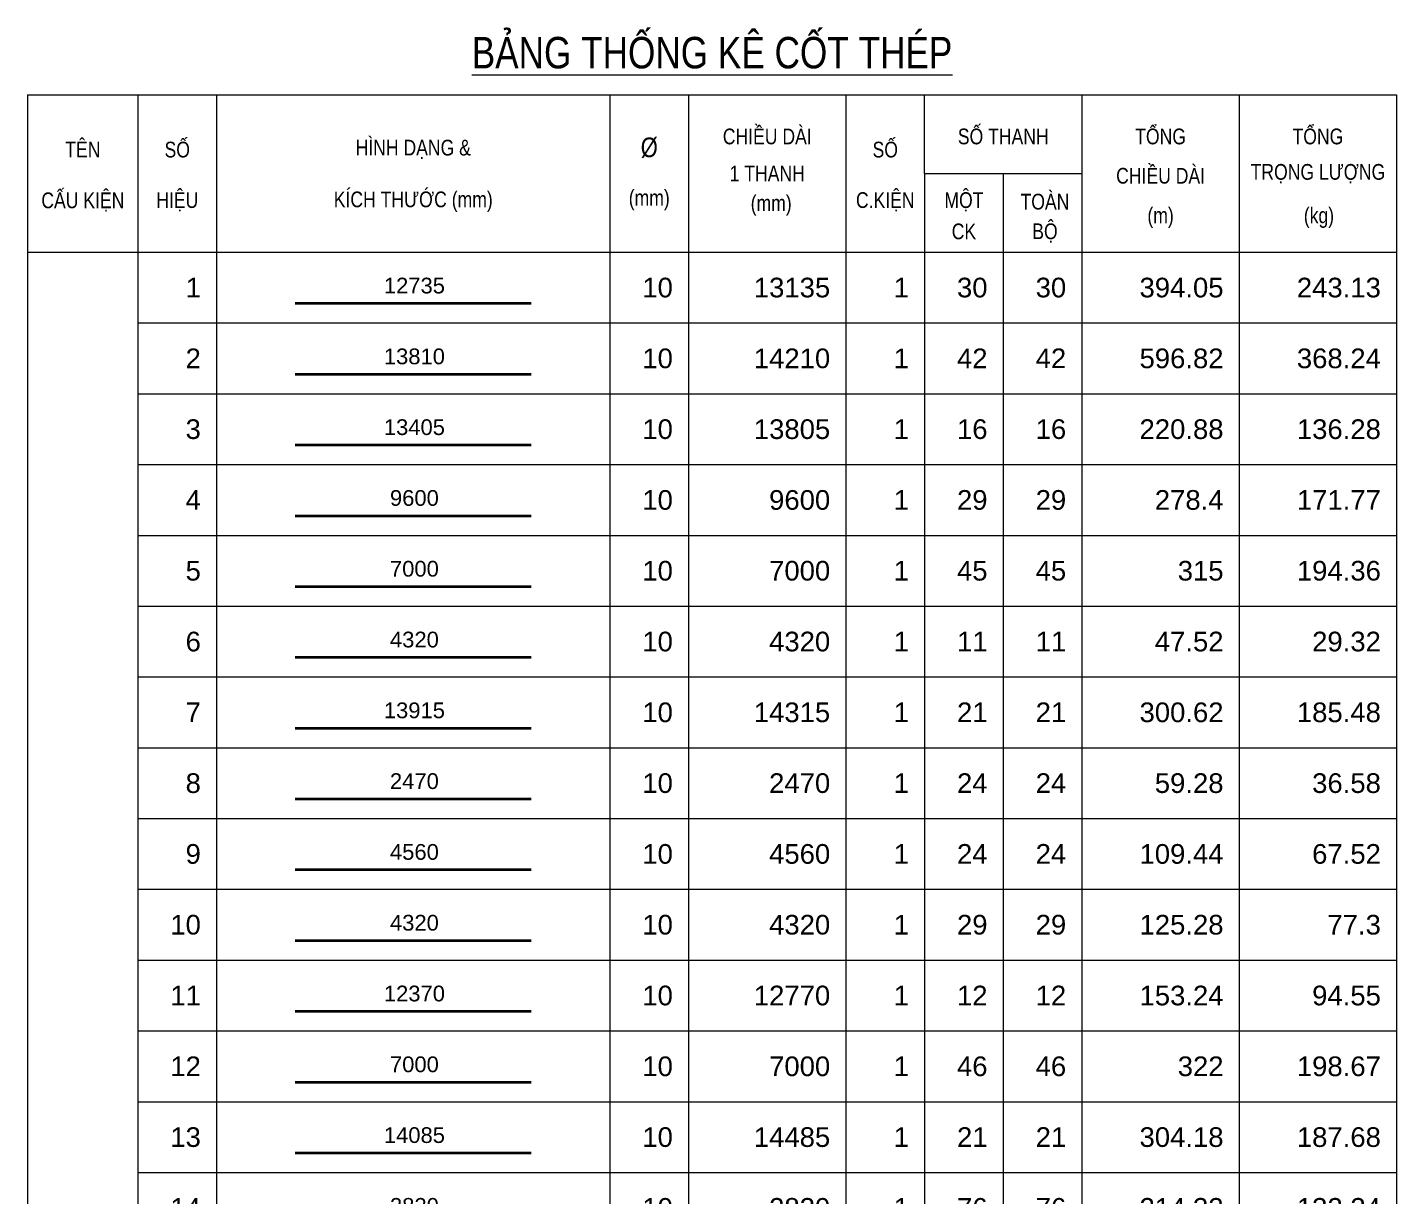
# Model space of a CAD drawing. Header units: millimetres. Extents: x -179076 to 505271, y -26127 to 124331.
# Drawn here: x -33775 to -16370, y 109479 to 124331 of the extents above; entities that cross this region are included whole.
import ezdxf
from ezdxf.enums import TextEntityAlignment as Align

# ---------------------------------------------------------------- set-up
doc = ezdxf.new("R2010")
doc.units = ezdxf.units.MM
for name, color, linetype, lineweight in [('NDC_S_REBAR', 4, 'Continuous', 35), ('NDC_S_VN TEXT', 7, 'Continuous', 20), ('NDC_Table', 3, 'Continuous', 20)]:
    doc.layers.add(name, color=color, linetype=linetype, lineweight=lineweight)
doc.styles.add('ARIAL', font='arial.ttf', dxfattribs={"width": 0.8})

# ---------------------------------------------------------------- blocks, each defined once
blk = doc.blocks.new('Tieude')
at = {"layer": 'NDC_Table'}
for p, q in [((0, 2000), (0, 0)), ((0, 2000), (17405, 2000)), ((1405, 2000), (1405, 0)), ((2405, 2000), (2405, 0)), ((7405, 2000), (7405, 0)), ((8405, 2000), (8405, 0)), ((10405, 2000), (10405, 0)), ((11405, 1000), (11405, 2000)), ((13405, 2000), (13405, 0)), ((15405, 2000), (15405, 0)), ((17405, 2000), (17405, 0)), ((11405, 1000), (13405, 1000)), ((11405, 1000), (11405, 0)), ((12405, 1000), (12405, 0)), ((0, 0), (17405, 0))]:
    blk.add_line(p, q, dxfattribs=at)
at = {"layer": 'NDC_S_VN TEXT', "style": 'ARIAL', "width": 0.8}
for s, height, p in [('%%UBẢNG THỐNG KÊ CỐT THÉP', 400, (8703, 2594)), ('CHIỀU DÀI', 200, (9405, 1500)), ('SỐ THANH', 200, (12405, 1500)), ('TỔNG', 200, (14405, 1500)), ('TỔNG', 200, (16405, 1500)), ('TÊN', 200, (705, 1333)), ('SỐ', 200, (1905, 1333)), ('HÌNH DẠNG &', 200, (4905, 1333)), ('%%C', 250, (7905, 1333)), ('SỐ', 200, (10905, 1333)), ('1 THANH', 200, (9405, 1000)), ('CHIỀU DÀI', 200, (14405, 1000)), ('TRỌNG LƯỢNG', 200, (16405, 1000)), ('CẤU KIỆN', 200, (705, 667)), ('HIỆU', 200, (1905, 667)), ('KÍCH THƯỚC (mm)', 200, (4905, 667)), ('(mm)', 200, (7905, 667)), ('(mm)', 200, (9455, 599)), ('C.KIỆN', 200, (10905, 667)), ('MỘT', 200, (11905, 667)), ('TOÀN', 200, (12935, 667)), ('(m)', 200, (14405, 443)), ('(kg)', 200, (16418, 443)), ('CK', 200, (11905, 264)), ('BỘ', 200, (12935, 271))]:
    blk.add_text(s, height=height, dxfattribs=at).set_placement(p, align=Align.MIDDLE)
blk = doc.blocks.new('dang01')
at = {"layer": 'NDC_S_REBAR'}
blk.add_line((3405, -650), (6405, -650), dxfattribs=at)
at = {"layer": 'NDC_Table'}
for p, q in [((0, 0), (0, -900)), ((1405, 0), (1405, -900)), ((2405, 0), (2405, -900)), ((7405, 0), (7405, -900)), ((8405, 0), (8405, -900)), ((10405, 0), (10405, -900)), ((11405, 0), (11405, -900)), ((12405, 0), (12405, -900)), ((13405, 0), (13405, -900)), ((15405, 0), (15405, -900)), ((17405, 0), (17405, -900)), ((1405, -900), (17405, -900))]:
    blk.add_line(p, q, dxfattribs=at)
at = {"layer": 'NDC_S_VN TEXT', "style": 'ARIAL'}
for p in [(2205, -450), (8205, -450), (10205, -450), (11205, -450), (12205, -450), (13205, -450), (15205, -450), (17205, -450)]:
    blk.add_attdef('D03', text='', height=250, dxfattribs=at).set_placement(p, align=Align.MIDDLE_RIGHT)
blk.add_attdef('00000000', text='', height=200, dxfattribs=at).set_placement((4920, -425), align=Align.MIDDLE_CENTER)

msp = doc.modelspace()

# ---------------------------------------------------------------- block references
at = {"layer": 'NDC_Table'}
msp.add_blockref('Tieude', (-33774.8, 121473.4), dxfattribs=at)
ref = msp.add_blockref('dang01', (-33774.8, 121473.4), dxfattribs=at)
ref.add_attrib('D03', '1', dxfattribs={"layer": 'NDC_S_VN TEXT', "height": 250, "style": 'ARIAL'}).set_placement((-31569.5, 121023.4), align=Align.MIDDLE_RIGHT)
ref.add_attrib('00000000', '12735', dxfattribs={"layer": 'NDC_S_VN TEXT', "height": 200, "style": 'ARIAL'}).set_placement((-28855.2, 121048.7), align=Align.MIDDLE_CENTER)
ref.add_attrib('D03', '10', dxfattribs={"layer": 'NDC_S_VN TEXT', "height": 250, "style": 'ARIAL'}).set_placement((-25569.5, 121023.4), align=Align.MIDDLE_RIGHT)
ref.add_attrib('D03', '13135', dxfattribs={"layer": 'NDC_S_VN TEXT', "height": 250, "style": 'ARIAL'}).set_placement((-23569.5, 121023.4), align=Align.MIDDLE_RIGHT)
ref.add_attrib('D03', '1', dxfattribs={"layer": 'NDC_S_VN TEXT', "height": 250, "style": 'ARIAL'}).set_placement((-22569.5, 121023.4), align=Align.MIDDLE_RIGHT)
ref.add_attrib('D03', '30', dxfattribs={"layer": 'NDC_S_VN TEXT', "height": 250, "style": 'ARIAL'}).set_placement((-21569.5, 121023.4), align=Align.MIDDLE_RIGHT)
ref.add_attrib('D03', '30', dxfattribs={"layer": 'NDC_S_VN TEXT', "height": 250, "style": 'ARIAL'}).set_placement((-20569.5, 121023.7), align=Align.MIDDLE_RIGHT)
ref.add_attrib('D03', '394.05', dxfattribs={"layer": 'NDC_S_VN TEXT', "height": 250, "style": 'ARIAL'}).set_placement((-18569.5, 121023.4), align=Align.MIDDLE_RIGHT)
ref.add_attrib('D03', '243.13', dxfattribs={"layer": 'NDC_S_VN TEXT', "height": 250, "style": 'ARIAL'}).set_placement((-16569.5, 121023.4), align=Align.MIDDLE_RIGHT)
ref = msp.add_blockref('dang01', (-33774.8, 120573.4), dxfattribs=at)
ref.add_attrib('D03', '2', dxfattribs={"layer": 'NDC_S_VN TEXT', "height": 250, "style": 'ARIAL'}).set_placement((-31569.5, 120123.4), align=Align.MIDDLE_RIGHT)
ref.add_attrib('00000000', '13810', dxfattribs={"layer": 'NDC_S_VN TEXT', "height": 200, "style": 'ARIAL'}).set_placement((-28855.2, 120148.7), align=Align.MIDDLE_CENTER)
ref.add_attrib('D03', '10', dxfattribs={"layer": 'NDC_S_VN TEXT', "height": 250, "style": 'ARIAL'}).set_placement((-25569.5, 120123.4), align=Align.MIDDLE_RIGHT)
ref.add_attrib('D03', '14210', dxfattribs={"layer": 'NDC_S_VN TEXT', "height": 250, "style": 'ARIAL'}).set_placement((-23569.5, 120123.4), align=Align.MIDDLE_RIGHT)
ref.add_attrib('D03', '1', dxfattribs={"layer": 'NDC_S_VN TEXT', "height": 250, "style": 'ARIAL'}).set_placement((-22569.5, 120123.4), align=Align.MIDDLE_RIGHT)
ref.add_attrib('D03', '42', dxfattribs={"layer": 'NDC_S_VN TEXT', "height": 250, "style": 'ARIAL'}).set_placement((-21569.5, 120123.4), align=Align.MIDDLE_RIGHT)
ref.add_attrib('D03', '42', dxfattribs={"layer": 'NDC_S_VN TEXT', "height": 250, "style": 'ARIAL'}).set_placement((-20569.5, 120123.7), align=Align.MIDDLE_RIGHT)
ref.add_attrib('D03', '596.82', dxfattribs={"layer": 'NDC_S_VN TEXT', "height": 250, "style": 'ARIAL'}).set_placement((-18569.5, 120123.4), align=Align.MIDDLE_RIGHT)
ref.add_attrib('D03', '368.24', dxfattribs={"layer": 'NDC_S_VN TEXT', "height": 250, "style": 'ARIAL'}).set_placement((-16569.5, 120123.4), align=Align.MIDDLE_RIGHT)
ref = msp.add_blockref('dang01', (-33774.8, 119673.4), dxfattribs=at)
ref.add_attrib('D03', '3', dxfattribs={"layer": 'NDC_S_VN TEXT', "height": 250, "style": 'ARIAL'}).set_placement((-31569.5, 119223.4), align=Align.MIDDLE_RIGHT)
ref.add_attrib('00000000', '13405', dxfattribs={"layer": 'NDC_S_VN TEXT', "height": 200, "style": 'ARIAL'}).set_placement((-28855.2, 119248.7), align=Align.MIDDLE_CENTER)
ref.add_attrib('D03', '10', dxfattribs={"layer": 'NDC_S_VN TEXT', "height": 250, "style": 'ARIAL'}).set_placement((-25569.5, 119223.4), align=Align.MIDDLE_RIGHT)
ref.add_attrib('D03', '13805', dxfattribs={"layer": 'NDC_S_VN TEXT', "height": 250, "style": 'ARIAL'}).set_placement((-23569.5, 119223.4), align=Align.MIDDLE_RIGHT)
ref.add_attrib('D03', '1', dxfattribs={"layer": 'NDC_S_VN TEXT', "height": 250, "style": 'ARIAL'}).set_placement((-22569.5, 119223.4), align=Align.MIDDLE_RIGHT)
ref.add_attrib('D03', '16', dxfattribs={"layer": 'NDC_S_VN TEXT', "height": 250, "style": 'ARIAL'}).set_placement((-21569.5, 119223.4), align=Align.MIDDLE_RIGHT)
ref.add_attrib('D03', '16', dxfattribs={"layer": 'NDC_S_VN TEXT', "height": 250, "style": 'ARIAL'}).set_placement((-20569.5, 119223.7), align=Align.MIDDLE_RIGHT)
ref.add_attrib('D03', '220.88', dxfattribs={"layer": 'NDC_S_VN TEXT', "height": 250, "style": 'ARIAL'}).set_placement((-18569.5, 119223.4), align=Align.MIDDLE_RIGHT)
ref.add_attrib('D03', '136.28', dxfattribs={"layer": 'NDC_S_VN TEXT', "height": 250, "style": 'ARIAL'}).set_placement((-16569.5, 119223.4), align=Align.MIDDLE_RIGHT)
ref = msp.add_blockref('dang01', (-33774.8, 118773.4), dxfattribs=at)
ref.add_attrib('D03', '4', dxfattribs={"layer": 'NDC_S_VN TEXT', "height": 250, "style": 'ARIAL'}).set_placement((-31569.5, 118323.4), align=Align.MIDDLE_RIGHT)
ref.add_attrib('00000000', '9600', dxfattribs={"layer": 'NDC_S_VN TEXT', "height": 200, "style": 'ARIAL'}).set_placement((-28855.2, 118348.7), align=Align.MIDDLE_CENTER)
ref.add_attrib('D03', '10', dxfattribs={"layer": 'NDC_S_VN TEXT', "height": 250, "style": 'ARIAL'}).set_placement((-25569.5, 118323.4), align=Align.MIDDLE_RIGHT)
ref.add_attrib('D03', '9600', dxfattribs={"layer": 'NDC_S_VN TEXT', "height": 250, "style": 'ARIAL'}).set_placement((-23569.5, 118323.4), align=Align.MIDDLE_RIGHT)
ref.add_attrib('D03', '1', dxfattribs={"layer": 'NDC_S_VN TEXT', "height": 250, "style": 'ARIAL'}).set_placement((-22569.5, 118323.4), align=Align.MIDDLE_RIGHT)
ref.add_attrib('D03', '29', dxfattribs={"layer": 'NDC_S_VN TEXT', "height": 250, "style": 'ARIAL'}).set_placement((-21569.5, 118323.4), align=Align.MIDDLE_RIGHT)
ref.add_attrib('D03', '29', dxfattribs={"layer": 'NDC_S_VN TEXT', "height": 250, "style": 'ARIAL'}).set_placement((-20569.5, 118323.7), align=Align.MIDDLE_RIGHT)
ref.add_attrib('D03', '278.4', dxfattribs={"layer": 'NDC_S_VN TEXT', "height": 250, "style": 'ARIAL'}).set_placement((-18569.5, 118323.4), align=Align.MIDDLE_RIGHT)
ref.add_attrib('D03', '171.77', dxfattribs={"layer": 'NDC_S_VN TEXT', "height": 250, "style": 'ARIAL'}).set_placement((-16569.5, 118323.4), align=Align.MIDDLE_RIGHT)
ref = msp.add_blockref('dang01', (-33774.8, 117873.4), dxfattribs=at)
ref.add_attrib('D03', '5', dxfattribs={"layer": 'NDC_S_VN TEXT', "height": 250, "style": 'ARIAL'}).set_placement((-31569.5, 117423.4), align=Align.MIDDLE_RIGHT)
ref.add_attrib('00000000', '7000', dxfattribs={"layer": 'NDC_S_VN TEXT', "height": 200, "style": 'ARIAL'}).set_placement((-28855.2, 117448.7), align=Align.MIDDLE_CENTER)
ref.add_attrib('D03', '10', dxfattribs={"layer": 'NDC_S_VN TEXT', "height": 250, "style": 'ARIAL'}).set_placement((-25569.5, 117423.4), align=Align.MIDDLE_RIGHT)
ref.add_attrib('D03', '7000', dxfattribs={"layer": 'NDC_S_VN TEXT', "height": 250, "style": 'ARIAL'}).set_placement((-23569.5, 117423.4), align=Align.MIDDLE_RIGHT)
ref.add_attrib('D03', '1', dxfattribs={"layer": 'NDC_S_VN TEXT', "height": 250, "style": 'ARIAL'}).set_placement((-22569.5, 117423.4), align=Align.MIDDLE_RIGHT)
ref.add_attrib('D03', '45', dxfattribs={"layer": 'NDC_S_VN TEXT', "height": 250, "style": 'ARIAL'}).set_placement((-21569.5, 117423.4), align=Align.MIDDLE_RIGHT)
ref.add_attrib('D03', '45', dxfattribs={"layer": 'NDC_S_VN TEXT', "height": 250, "style": 'ARIAL'}).set_placement((-20569.5, 117423.7), align=Align.MIDDLE_RIGHT)
ref.add_attrib('D03', '315', dxfattribs={"layer": 'NDC_S_VN TEXT', "height": 250, "style": 'ARIAL'}).set_placement((-18569.5, 117423.4), align=Align.MIDDLE_RIGHT)
ref.add_attrib('D03', '194.36', dxfattribs={"layer": 'NDC_S_VN TEXT', "height": 250, "style": 'ARIAL'}).set_placement((-16569.5, 117423.4), align=Align.MIDDLE_RIGHT)
ref = msp.add_blockref('dang01', (-33774.8, 116973.4), dxfattribs=at)
ref.add_attrib('D03', '6', dxfattribs={"layer": 'NDC_S_VN TEXT', "height": 250, "style": 'ARIAL'}).set_placement((-31569.5, 116523.4), align=Align.MIDDLE_RIGHT)
ref.add_attrib('00000000', '4320', dxfattribs={"layer": 'NDC_S_VN TEXT', "height": 200, "style": 'ARIAL'}).set_placement((-28855.2, 116548.7), align=Align.MIDDLE_CENTER)
ref.add_attrib('D03', '10', dxfattribs={"layer": 'NDC_S_VN TEXT', "height": 250, "style": 'ARIAL'}).set_placement((-25569.5, 116523.4), align=Align.MIDDLE_RIGHT)
ref.add_attrib('D03', '4320', dxfattribs={"layer": 'NDC_S_VN TEXT', "height": 250, "style": 'ARIAL'}).set_placement((-23569.5, 116523.4), align=Align.MIDDLE_RIGHT)
ref.add_attrib('D03', '1', dxfattribs={"layer": 'NDC_S_VN TEXT', "height": 250, "style": 'ARIAL'}).set_placement((-22569.5, 116523.4), align=Align.MIDDLE_RIGHT)
ref.add_attrib('D03', '11', dxfattribs={"layer": 'NDC_S_VN TEXT', "height": 250, "style": 'ARIAL'}).set_placement((-21569.5, 116523.4), align=Align.MIDDLE_RIGHT)
ref.add_attrib('D03', '11', dxfattribs={"layer": 'NDC_S_VN TEXT', "height": 250, "style": 'ARIAL'}).set_placement((-20569.5, 116523.7), align=Align.MIDDLE_RIGHT)
ref.add_attrib('D03', '47.52', dxfattribs={"layer": 'NDC_S_VN TEXT', "height": 250, "style": 'ARIAL'}).set_placement((-18569.5, 116523.4), align=Align.MIDDLE_RIGHT)
ref.add_attrib('D03', '29.32', dxfattribs={"layer": 'NDC_S_VN TEXT', "height": 250, "style": 'ARIAL'}).set_placement((-16569.5, 116523.4), align=Align.MIDDLE_RIGHT)
ref = msp.add_blockref('dang01', (-33774.8, 116073.4), dxfattribs=at)
ref.add_attrib('D03', '7', dxfattribs={"layer": 'NDC_S_VN TEXT', "height": 250, "style": 'ARIAL'}).set_placement((-31569.5, 115623.4), align=Align.MIDDLE_RIGHT)
ref.add_attrib('00000000', '13915', dxfattribs={"layer": 'NDC_S_VN TEXT', "height": 200, "style": 'ARIAL'}).set_placement((-28855.2, 115648.7), align=Align.MIDDLE_CENTER)
ref.add_attrib('D03', '10', dxfattribs={"layer": 'NDC_S_VN TEXT', "height": 250, "style": 'ARIAL'}).set_placement((-25569.5, 115623.4), align=Align.MIDDLE_RIGHT)
ref.add_attrib('D03', '14315', dxfattribs={"layer": 'NDC_S_VN TEXT', "height": 250, "style": 'ARIAL'}).set_placement((-23569.5, 115623.4), align=Align.MIDDLE_RIGHT)
ref.add_attrib('D03', '1', dxfattribs={"layer": 'NDC_S_VN TEXT', "height": 250, "style": 'ARIAL'}).set_placement((-22569.5, 115623.4), align=Align.MIDDLE_RIGHT)
ref.add_attrib('D03', '21', dxfattribs={"layer": 'NDC_S_VN TEXT', "height": 250, "style": 'ARIAL'}).set_placement((-21569.5, 115623.4), align=Align.MIDDLE_RIGHT)
ref.add_attrib('D03', '21', dxfattribs={"layer": 'NDC_S_VN TEXT', "height": 250, "style": 'ARIAL'}).set_placement((-20569.5, 115623.7), align=Align.MIDDLE_RIGHT)
ref.add_attrib('D03', '300.62', dxfattribs={"layer": 'NDC_S_VN TEXT', "height": 250, "style": 'ARIAL'}).set_placement((-18569.5, 115623.4), align=Align.MIDDLE_RIGHT)
ref.add_attrib('D03', '185.48', dxfattribs={"layer": 'NDC_S_VN TEXT', "height": 250, "style": 'ARIAL'}).set_placement((-16569.5, 115623.4), align=Align.MIDDLE_RIGHT)
ref = msp.add_blockref('dang01', (-33774.8, 115173.4), dxfattribs=at)
ref.add_attrib('D03', '8', dxfattribs={"layer": 'NDC_S_VN TEXT', "height": 250, "style": 'ARIAL'}).set_placement((-31569.5, 114723.4), align=Align.MIDDLE_RIGHT)
ref.add_attrib('00000000', '2470', dxfattribs={"layer": 'NDC_S_VN TEXT', "height": 200, "style": 'ARIAL'}).set_placement((-28855.2, 114748.7), align=Align.MIDDLE_CENTER)
ref.add_attrib('D03', '10', dxfattribs={"layer": 'NDC_S_VN TEXT', "height": 250, "style": 'ARIAL'}).set_placement((-25569.5, 114723.4), align=Align.MIDDLE_RIGHT)
ref.add_attrib('D03', '2470', dxfattribs={"layer": 'NDC_S_VN TEXT', "height": 250, "style": 'ARIAL'}).set_placement((-23569.5, 114723.4), align=Align.MIDDLE_RIGHT)
ref.add_attrib('D03', '1', dxfattribs={"layer": 'NDC_S_VN TEXT', "height": 250, "style": 'ARIAL'}).set_placement((-22569.5, 114723.4), align=Align.MIDDLE_RIGHT)
ref.add_attrib('D03', '24', dxfattribs={"layer": 'NDC_S_VN TEXT', "height": 250, "style": 'ARIAL'}).set_placement((-21569.5, 114723.4), align=Align.MIDDLE_RIGHT)
ref.add_attrib('D03', '24', dxfattribs={"layer": 'NDC_S_VN TEXT', "height": 250, "style": 'ARIAL'}).set_placement((-20569.5, 114723.7), align=Align.MIDDLE_RIGHT)
ref.add_attrib('D03', '59.28', dxfattribs={"layer": 'NDC_S_VN TEXT', "height": 250, "style": 'ARIAL'}).set_placement((-18569.5, 114723.4), align=Align.MIDDLE_RIGHT)
ref.add_attrib('D03', '36.58', dxfattribs={"layer": 'NDC_S_VN TEXT', "height": 250, "style": 'ARIAL'}).set_placement((-16569.5, 114723.4), align=Align.MIDDLE_RIGHT)
ref = msp.add_blockref('dang01', (-33774.8, 114273.4), dxfattribs=at)
ref.add_attrib('D03', '9', dxfattribs={"layer": 'NDC_S_VN TEXT', "height": 250, "style": 'ARIAL'}).set_placement((-31569.5, 113823.4), align=Align.MIDDLE_RIGHT)
ref.add_attrib('00000000', '4560', dxfattribs={"layer": 'NDC_S_VN TEXT', "height": 200, "style": 'ARIAL'}).set_placement((-28855.2, 113848.7), align=Align.MIDDLE_CENTER)
ref.add_attrib('D03', '10', dxfattribs={"layer": 'NDC_S_VN TEXT', "height": 250, "style": 'ARIAL'}).set_placement((-25569.5, 113823.4), align=Align.MIDDLE_RIGHT)
ref.add_attrib('D03', '4560', dxfattribs={"layer": 'NDC_S_VN TEXT', "height": 250, "style": 'ARIAL'}).set_placement((-23569.5, 113823.4), align=Align.MIDDLE_RIGHT)
ref.add_attrib('D03', '1', dxfattribs={"layer": 'NDC_S_VN TEXT', "height": 250, "style": 'ARIAL'}).set_placement((-22569.5, 113823.4), align=Align.MIDDLE_RIGHT)
ref.add_attrib('D03', '24', dxfattribs={"layer": 'NDC_S_VN TEXT', "height": 250, "style": 'ARIAL'}).set_placement((-21569.5, 113823.4), align=Align.MIDDLE_RIGHT)
ref.add_attrib('D03', '24', dxfattribs={"layer": 'NDC_S_VN TEXT', "height": 250, "style": 'ARIAL'}).set_placement((-20569.5, 113823.7), align=Align.MIDDLE_RIGHT)
ref.add_attrib('D03', '109.44', dxfattribs={"layer": 'NDC_S_VN TEXT', "height": 250, "style": 'ARIAL'}).set_placement((-18569.5, 113823.4), align=Align.MIDDLE_RIGHT)
ref.add_attrib('D03', '67.52', dxfattribs={"layer": 'NDC_S_VN TEXT', "height": 250, "style": 'ARIAL'}).set_placement((-16569.5, 113823.4), align=Align.MIDDLE_RIGHT)
ref = msp.add_blockref('dang01', (-33774.8, 113373.4), dxfattribs=at)
ref.add_attrib('D03', '10', dxfattribs={"layer": 'NDC_S_VN TEXT', "height": 250, "style": 'ARIAL'}).set_placement((-31569.5, 112923.4), align=Align.MIDDLE_RIGHT)
ref.add_attrib('00000000', '4320', dxfattribs={"layer": 'NDC_S_VN TEXT', "height": 200, "style": 'ARIAL'}).set_placement((-28855.2, 112948.7), align=Align.MIDDLE_CENTER)
ref.add_attrib('D03', '10', dxfattribs={"layer": 'NDC_S_VN TEXT', "height": 250, "style": 'ARIAL'}).set_placement((-25569.5, 112923.4), align=Align.MIDDLE_RIGHT)
ref.add_attrib('D03', '4320', dxfattribs={"layer": 'NDC_S_VN TEXT', "height": 250, "style": 'ARIAL'}).set_placement((-23569.5, 112923.4), align=Align.MIDDLE_RIGHT)
ref.add_attrib('D03', '1', dxfattribs={"layer": 'NDC_S_VN TEXT', "height": 250, "style": 'ARIAL'}).set_placement((-22569.5, 112923.4), align=Align.MIDDLE_RIGHT)
ref.add_attrib('D03', '29', dxfattribs={"layer": 'NDC_S_VN TEXT', "height": 250, "style": 'ARIAL'}).set_placement((-21569.5, 112923.4), align=Align.MIDDLE_RIGHT)
ref.add_attrib('D03', '29', dxfattribs={"layer": 'NDC_S_VN TEXT', "height": 250, "style": 'ARIAL'}).set_placement((-20569.5, 112923.7), align=Align.MIDDLE_RIGHT)
ref.add_attrib('D03', '125.28', dxfattribs={"layer": 'NDC_S_VN TEXT', "height": 250, "style": 'ARIAL'}).set_placement((-18569.5, 112923.4), align=Align.MIDDLE_RIGHT)
ref.add_attrib('D03', '77.3', dxfattribs={"layer": 'NDC_S_VN TEXT', "height": 250, "style": 'ARIAL'}).set_placement((-16569.5, 112923.4), align=Align.MIDDLE_RIGHT)
ref = msp.add_blockref('dang01', (-33774.8, 112473.4), dxfattribs=at)
ref.add_attrib('D03', '11', dxfattribs={"layer": 'NDC_S_VN TEXT', "height": 250, "style": 'ARIAL'}).set_placement((-31569.5, 112023.4), align=Align.MIDDLE_RIGHT)
ref.add_attrib('00000000', '12370', dxfattribs={"layer": 'NDC_S_VN TEXT', "height": 200, "style": 'ARIAL'}).set_placement((-28855.2, 112048.7), align=Align.MIDDLE_CENTER)
ref.add_attrib('D03', '10', dxfattribs={"layer": 'NDC_S_VN TEXT', "height": 250, "style": 'ARIAL'}).set_placement((-25569.5, 112023.4), align=Align.MIDDLE_RIGHT)
ref.add_attrib('D03', '12770', dxfattribs={"layer": 'NDC_S_VN TEXT', "height": 250, "style": 'ARIAL'}).set_placement((-23569.5, 112023.4), align=Align.MIDDLE_RIGHT)
ref.add_attrib('D03', '1', dxfattribs={"layer": 'NDC_S_VN TEXT', "height": 250, "style": 'ARIAL'}).set_placement((-22569.5, 112023.4), align=Align.MIDDLE_RIGHT)
ref.add_attrib('D03', '12', dxfattribs={"layer": 'NDC_S_VN TEXT', "height": 250, "style": 'ARIAL'}).set_placement((-21569.5, 112023.4), align=Align.MIDDLE_RIGHT)
ref.add_attrib('D03', '12', dxfattribs={"layer": 'NDC_S_VN TEXT', "height": 250, "style": 'ARIAL'}).set_placement((-20569.5, 112023.7), align=Align.MIDDLE_RIGHT)
ref.add_attrib('D03', '153.24', dxfattribs={"layer": 'NDC_S_VN TEXT', "height": 250, "style": 'ARIAL'}).set_placement((-18569.5, 112023.4), align=Align.MIDDLE_RIGHT)
ref.add_attrib('D03', '94.55', dxfattribs={"layer": 'NDC_S_VN TEXT', "height": 250, "style": 'ARIAL'}).set_placement((-16569.5, 112023.4), align=Align.MIDDLE_RIGHT)
ref = msp.add_blockref('dang01', (-33774.8, 111573.4), dxfattribs=at)
ref.add_attrib('D03', '12', dxfattribs={"layer": 'NDC_S_VN TEXT', "height": 250, "style": 'ARIAL'}).set_placement((-31569.5, 111123.4), align=Align.MIDDLE_RIGHT)
ref.add_attrib('00000000', '7000', dxfattribs={"layer": 'NDC_S_VN TEXT', "height": 200, "style": 'ARIAL'}).set_placement((-28855.2, 111148.7), align=Align.MIDDLE_CENTER)
ref.add_attrib('D03', '10', dxfattribs={"layer": 'NDC_S_VN TEXT', "height": 250, "style": 'ARIAL'}).set_placement((-25569.5, 111123.4), align=Align.MIDDLE_RIGHT)
ref.add_attrib('D03', '7000', dxfattribs={"layer": 'NDC_S_VN TEXT', "height": 250, "style": 'ARIAL'}).set_placement((-23569.5, 111123.4), align=Align.MIDDLE_RIGHT)
ref.add_attrib('D03', '1', dxfattribs={"layer": 'NDC_S_VN TEXT', "height": 250, "style": 'ARIAL'}).set_placement((-22569.5, 111123.4), align=Align.MIDDLE_RIGHT)
ref.add_attrib('D03', '46', dxfattribs={"layer": 'NDC_S_VN TEXT', "height": 250, "style": 'ARIAL'}).set_placement((-21569.5, 111123.4), align=Align.MIDDLE_RIGHT)
ref.add_attrib('D03', '46', dxfattribs={"layer": 'NDC_S_VN TEXT', "height": 250, "style": 'ARIAL'}).set_placement((-20569.5, 111123.7), align=Align.MIDDLE_RIGHT)
ref.add_attrib('D03', '322', dxfattribs={"layer": 'NDC_S_VN TEXT', "height": 250, "style": 'ARIAL'}).set_placement((-18569.5, 111123.4), align=Align.MIDDLE_RIGHT)
ref.add_attrib('D03', '198.67', dxfattribs={"layer": 'NDC_S_VN TEXT', "height": 250, "style": 'ARIAL'}).set_placement((-16569.5, 111123.4), align=Align.MIDDLE_RIGHT)
ref = msp.add_blockref('dang01', (-33774.8, 110673.4), dxfattribs=at)
ref.add_attrib('D03', '13', dxfattribs={"layer": 'NDC_S_VN TEXT', "height": 250, "style": 'ARIAL'}).set_placement((-31569.5, 110223.4), align=Align.MIDDLE_RIGHT)
ref.add_attrib('00000000', '14085', dxfattribs={"layer": 'NDC_S_VN TEXT', "height": 200, "style": 'ARIAL'}).set_placement((-28855.2, 110248.7), align=Align.MIDDLE_CENTER)
ref.add_attrib('D03', '10', dxfattribs={"layer": 'NDC_S_VN TEXT', "height": 250, "style": 'ARIAL'}).set_placement((-25569.5, 110223.4), align=Align.MIDDLE_RIGHT)
ref.add_attrib('D03', '14485', dxfattribs={"layer": 'NDC_S_VN TEXT', "height": 250, "style": 'ARIAL'}).set_placement((-23569.5, 110223.4), align=Align.MIDDLE_RIGHT)
ref.add_attrib('D03', '1', dxfattribs={"layer": 'NDC_S_VN TEXT', "height": 250, "style": 'ARIAL'}).set_placement((-22569.5, 110223.4), align=Align.MIDDLE_RIGHT)
ref.add_attrib('D03', '21', dxfattribs={"layer": 'NDC_S_VN TEXT', "height": 250, "style": 'ARIAL'}).set_placement((-21569.5, 110223.4), align=Align.MIDDLE_RIGHT)
ref.add_attrib('D03', '21', dxfattribs={"layer": 'NDC_S_VN TEXT', "height": 250, "style": 'ARIAL'}).set_placement((-20569.5, 110223.7), align=Align.MIDDLE_RIGHT)
ref.add_attrib('D03', '304.18', dxfattribs={"layer": 'NDC_S_VN TEXT', "height": 250, "style": 'ARIAL'}).set_placement((-18569.5, 110223.4), align=Align.MIDDLE_RIGHT)
ref.add_attrib('D03', '187.68', dxfattribs={"layer": 'NDC_S_VN TEXT', "height": 250, "style": 'ARIAL'}).set_placement((-16569.5, 110223.4), align=Align.MIDDLE_RIGHT)
ref = msp.add_blockref('dang01', (-33774.8, 109773.4), dxfattribs=at)
ref.add_attrib('D03', '14', dxfattribs={"layer": 'NDC_S_VN TEXT', "height": 250, "style": 'ARIAL'}).set_placement((-31569.5, 109323.4), align=Align.MIDDLE_RIGHT)
ref.add_attrib('00000000', '2820', dxfattribs={"layer": 'NDC_S_VN TEXT', "height": 200, "style": 'ARIAL'}).set_placement((-28855.2, 109348.7), align=Align.MIDDLE_CENTER)
ref.add_attrib('D03', '10', dxfattribs={"layer": 'NDC_S_VN TEXT', "height": 250, "style": 'ARIAL'}).set_placement((-25569.5, 109323.4), align=Align.MIDDLE_RIGHT)
ref.add_attrib('D03', '2820', dxfattribs={"layer": 'NDC_S_VN TEXT', "height": 250, "style": 'ARIAL'}).set_placement((-23569.5, 109323.4), align=Align.MIDDLE_RIGHT)
ref.add_attrib('D03', '1', dxfattribs={"layer": 'NDC_S_VN TEXT', "height": 250, "style": 'ARIAL'}).set_placement((-22569.5, 109323.4), align=Align.MIDDLE_RIGHT)
ref.add_attrib('D03', '76', dxfattribs={"layer": 'NDC_S_VN TEXT', "height": 250, "style": 'ARIAL'}).set_placement((-21569.5, 109323.4), align=Align.MIDDLE_RIGHT)
ref.add_attrib('D03', '76', dxfattribs={"layer": 'NDC_S_VN TEXT', "height": 250, "style": 'ARIAL'}).set_placement((-20569.5, 109323.7), align=Align.MIDDLE_RIGHT)
ref.add_attrib('D03', '214.32', dxfattribs={"layer": 'NDC_S_VN TEXT', "height": 250, "style": 'ARIAL'}).set_placement((-18569.5, 109323.4), align=Align.MIDDLE_RIGHT)
ref.add_attrib('D03', '132.24', dxfattribs={"layer": 'NDC_S_VN TEXT', "height": 250, "style": 'ARIAL'}).set_placement((-16569.5, 109323.4), align=Align.MIDDLE_RIGHT)

doc.saveas('drawing.dxf')
